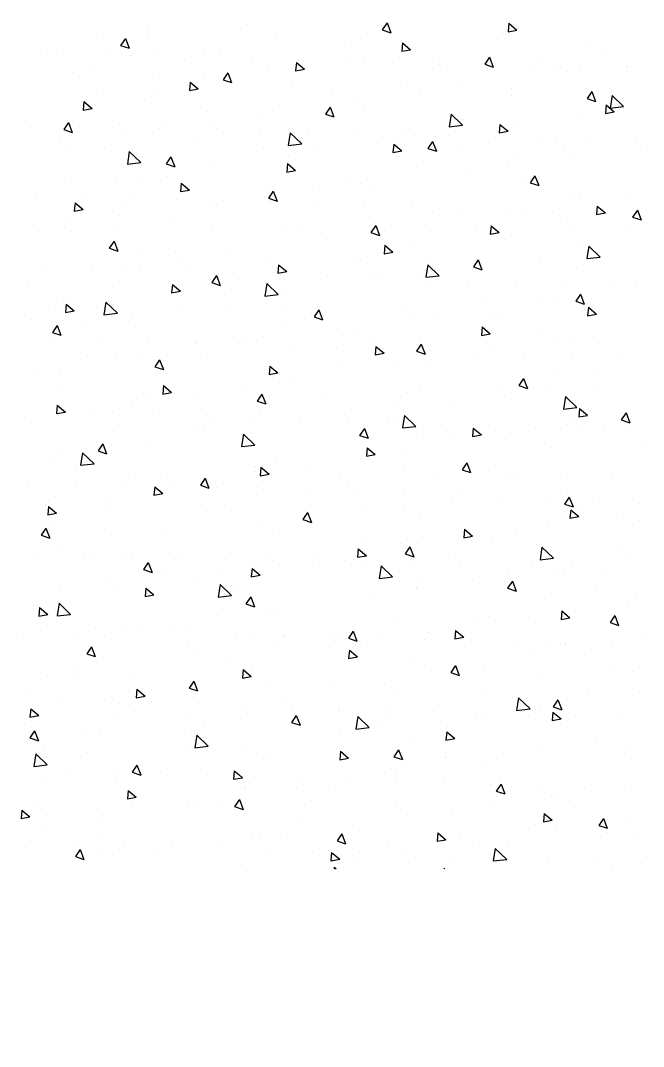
# Model space of a CAD drawing. Header units: millimetres. Extents: x 60252 to 149408, y 10197 to 135197.
# Drawn here: x 94258 to 94589, y 85324 to 85870 of the extents above; entities that cross this region are included whole.
import ezdxf

# ---------------------------------------------------------------- set-up
doc = ezdxf.new("R2010")
doc.units = ezdxf.units.MM

# ---------------------------------------------------------------- blocks, each defined once
blk = doc.blocks.new('*X84')
at = {"color": 0}
for p, q in [((83.375, 112.47), (83.375, 112.47)), ((85.529, 112.358), (85.879, 112.493)), ((85.529, 112.358), (85.778, 112.191)), ((85.778, 112.19), (85.879, 112.493)), ((93.877, 112.536), (93.877, 112.536)), ((95.924, 112.432), (95.924, 112.432)), ((96.546, 112.423), (96.546, 112.423)), ((100.664, 112.49), (100.664, 112.49)), ((102.608, 112.448), (102.608, 112.448)), ((107.694, 112.393), (107.694, 112.393)), ((108.675, 112.51), (108.675, 112.51)), ((80.605, 112.003), (80.605, 112.003)), ((83.131, 112.323), (83.131, 112.323)), ((86.266, 112.095), (86.266, 112.095)), ((88.159, 112.344), (88.159, 112.344)), ((92.715, 111.958), (93.065, 112.092)), ((92.963, 111.79), (93.065, 112.092)), ((93.357, 112.08), (93.357, 112.08)), ((97.748, 111.99), (97.748, 111.99)), ((99.216, 112.31), (99.216, 112.31)), ((99.45, 112.032), (99.45, 112.032)), ((101.885, 112.197), (101.885, 112.197)), ((104.554, 112.085), (104.554, 112.085)), ((106.078, 112.135), (106.078, 112.135)), ((80.459, 111.97), (80.459, 111.97)), ((81.468, 111.463), (81.857, 111.869)), ((81.913, 111.394), (81.858, 111.869)), ((85.014, 111.93), (85.014, 111.93)), ((90.76, 111.706), (90.76, 111.706)), ((92.715, 111.958), (92.963, 111.79)), ((96.305, 111.618), (96.305, 111.618)), ((97.557, 111.783), (97.557, 111.783)), ((99.9, 111.557), (100.25, 111.692)), ((100.149, 111.39), (100.25, 111.692)), ((103.553, 111.815), (103.553, 111.815)), ((104.778, 111.893), (104.778, 111.893)), ((107.223, 111.972), (107.223, 111.972)), ((79.963, 111.265), (79.963, 111.265)), ((81.468, 111.463), (81.913, 111.394)), ((81.803, 111.252), (82.044, 111.539)), ((81.856, 111.514), (81.856, 111.514)), ((82.101, 111.225), (82.044, 111.539)), ((88.234, 111.385), (88.234, 111.385)), ((94.832, 111.489), (94.832, 111.489)), ((99.9, 111.557), (100.149, 111.39)), ((100.985, 111.463), (100.985, 111.463)), ((101.862, 111.392), (101.862, 111.392)), ((107.086, 111.157), (107.436, 111.291)), ((107.335, 110.989), (107.436, 111.291)), ((107.596, 111.305), (107.596, 111.305)), ((108.847, 111.47), (108.847, 111.47)), ((81.803, 111.252), (82.101, 111.226)), ((85.389, 110.938), (85.63, 111.225)), ((85.389, 110.938), (85.688, 110.912)), ((85.688, 110.912), (85.63, 111.225)), ((85.667, 111.033), (85.667, 111.033)), ((86.804, 110.636), (87.194, 111.042)), ((87.249, 110.567), (87.194, 111.042)), ((88.975, 110.624), (89.216, 110.911)), ((89.274, 110.598), (89.216, 110.911)), ((91.253, 110.953), (91.253, 110.953)), ((91.916, 110.989), (91.916, 110.989)), ((93.147, 111.202), (93.147, 111.202)), ((98.388, 111.088), (98.388, 111.088)), ((98.946, 110.892), (98.946, 110.892)), ((107.086, 111.157), (107.335, 110.989)), ((79.558, 110.545), (79.558, 110.545)), ((81.328, 110.746), (81.678, 110.88)), ((81.328, 110.746), (81.576, 110.578)), ((81.577, 110.578), (81.678, 110.88)), ((83.07, 110.659), (83.07, 110.659)), ((86.804, 110.636), (87.249, 110.567)), ((88.975, 110.624), (89.274, 110.598)), ((90.002, 110.788), (90.002, 110.788)), ((92.561, 110.31), (92.802, 110.598)), ((92.86, 110.284), (92.803, 110.598)), ((95.863, 110.768), (95.863, 110.768)), ((102.544, 110.64), (102.544, 110.64)), ((104.438, 110.89), (104.438, 110.89)), ((108.614, 110.846), (108.614, 110.846)), ((80.544, 110.338), (80.544, 110.338)), ((82.227, 110.432), (82.227, 110.432)), ((84.896, 110.319), (84.896, 110.319)), ((86.844, 110.372), (86.844, 110.372)), ((87.565, 110.206), (87.565, 110.206)), ((88.513, 110.345), (88.863, 110.48)), ((88.513, 110.345), (88.762, 110.177)), ((88.762, 110.177), (88.864, 110.48)), ((89, 110.488), (89, 110.488)), ((92.14, 109.808), (92.53, 110.214)), ((92.585, 109.739), (92.53, 110.214)), ((92.561, 110.31), (92.86, 110.284)), ((93.296, 110.416), (93.296, 110.416)), ((96.03, 110.391), (96.03, 110.391)), ((96.148, 109.997), (96.389, 110.284)), ((96.447, 109.97), (96.389, 110.284)), ((101.293, 110.475), (101.293, 110.475)), ((106.017, 110.471), (106.017, 110.471)), ((80.612, 109.873), (80.612, 109.873)), ((83.699, 109.958), (83.699, 109.958)), ((84.95, 110.123), (84.95, 110.123)), ((86.084, 109.988), (86.084, 109.988)), ((90.235, 110.094), (90.235, 110.094)), ((90.699, 110.041), (90.699, 110.041)), ((92.14, 109.808), (92.585, 109.739)), ((92.904, 109.981), (92.904, 109.981)), ((93.114, 109.891), (93.114, 109.891)), ((95.573, 109.868), (95.573, 109.868)), ((95.699, 109.945), (96.049, 110.079)), ((95.699, 109.945), (95.948, 109.777)), ((95.948, 109.777), (96.049, 110.079)), ((96.148, 109.997), (96.447, 109.97)), ((96.241, 109.81), (96.241, 109.81)), ((98.135, 110.06), (98.135, 110.06)), ((99.734, 109.683), (99.975, 109.97)), ((100.033, 109.657), (99.975, 109.97)), ((103.492, 110.151), (103.492, 110.151)), ((106.687, 110.143), (106.687, 110.143)), ((80.541, 109.542), (80.541, 109.542)), ((83.168, 109.487), (83.168, 109.487)), ((83.281, 109.76), (83.281, 109.76)), ((85.951, 109.647), (85.951, 109.647)), ((88.173, 109.721), (88.173, 109.721)), ((88.62, 109.535), (88.62, 109.535)), ((94.99, 109.646), (94.99, 109.646)), ((98.242, 109.755), (98.242, 109.755)), ((99.734, 109.683), (100.033, 109.657)), ((100.911, 109.642), (100.911, 109.642)), ((100.925, 109.799), (100.925, 109.799)), ((102.885, 109.544), (103.235, 109.679)), ((102.885, 109.544), (103.133, 109.377)), ((103.133, 109.376), (103.235, 109.679)), ((103.32, 109.369), (103.561, 109.656)), ((103.619, 109.343), (103.561, 109.656)), ((103.58, 109.53), (103.58, 109.53)), ((103.771, 109.643), (103.771, 109.643)), ((107.532, 109.498), (107.532, 109.498)), ((85.606, 109.369), (85.606, 109.369)), ((90.198, 109.39), (90.198, 109.39)), ((91.289, 109.422), (91.289, 109.422)), ((91.832, 109.23), (91.832, 109.23)), ((93.958, 109.309), (93.958, 109.309)), ((95.802, 109.104), (95.802, 109.104)), ((96.627, 109.196), (96.627, 109.196)), ((97.477, 108.981), (97.866, 109.387)), ((97.921, 108.912), (97.866, 109.386)), ((98.328, 109.424), (98.328, 109.424)), ((99.296, 109.084), (99.296, 109.084)), ((100.855, 109.142), (100.855, 109.142)), ((103.32, 109.369), (103.619, 109.343)), ((106.249, 109.417), (106.249, 109.417)), ((106.28, 109.333), (106.28, 109.333)), ((106.907, 109.055), (107.148, 109.343)), ((107.206, 109.029), (107.148, 109.343)), ((108.553, 109.181), (108.553, 109.181)), ((80.252, 108.987), (80.252, 108.987)), ((83.009, 108.994), (83.009, 108.994)), ((84.312, 108.733), (84.662, 108.867)), ((84.312, 108.733), (84.561, 108.565)), ((84.561, 108.565), (84.662, 108.867)), ((87.282, 108.89), (87.282, 108.89)), ((88.686, 108.816), (88.686, 108.816)), ((89.938, 108.981), (89.938, 108.981)), ((93.235, 108.751), (93.235, 108.751)), ((97.477, 108.981), (97.921, 108.912)), ((101.965, 108.971), (101.965, 108.971)), ((103.123, 108.918), (103.123, 108.918)), ((104.634, 108.858), (104.634, 108.858)), ((105.957, 108.806), (105.957, 108.806)), ((106.907, 109.055), (107.205, 109.029)), ((107.303, 108.745), (107.303, 108.745)), ((80.484, 108.674), (80.484, 108.674)), ((84.366, 108.389), (84.366, 108.389)), ((85.529, 108.4), (85.529, 108.4)), ((90.638, 108.377), (90.638, 108.377)), ((91.498, 108.332), (91.848, 108.466)), ((91.747, 108.164), (91.848, 108.466)), ((97.939, 108.642), (97.939, 108.642)), ((99.977, 108.503), (99.977, 108.503)), ((101.229, 108.668), (101.229, 108.668)), ((102.813, 108.153), (103.202, 108.559)), ((103.258, 108.084), (103.202, 108.559)), ((103.431, 108.486), (103.431, 108.486)), ((78.91, 107.804), (79.151, 108.092)), ((79.209, 107.778), (79.151, 108.092)), ((82.383, 107.986), (82.383, 107.986)), ((83.635, 108.151), (83.635, 108.151)), ((88.113, 108.057), (88.113, 108.057)), ((91.498, 108.332), (91.747, 108.164)), ((95.024, 108.141), (95.024, 108.141)), ((96.82, 108.088), (96.82, 108.088)), ((98.684, 107.932), (99.034, 108.066)), ((98.932, 107.764), (99.034, 108.066)), ((100.864, 108.134), (100.864, 108.134)), ((102.813, 108.153), (103.257, 108.084)), ((78.91, 107.804), (79.209, 107.778)), ((81.232, 107.89), (81.232, 107.89)), ((81.45, 107.889), (81.45, 107.889)), ((82.496, 107.491), (82.737, 107.778)), ((82.795, 107.465), (82.737, 107.778)), ((83.902, 107.778), (83.902, 107.778)), ((85.545, 107.704), (85.545, 107.704)), ((86.571, 107.665), (86.571, 107.665)), ((92.108, 107.641), (92.108, 107.641)), ((93.674, 107.674), (93.674, 107.674)), ((94.926, 107.838), (94.926, 107.838)), ((98.267, 107.759), (98.267, 107.759)), ((98.684, 107.932), (98.932, 107.764)), ((105.869, 107.531), (106.219, 107.666)), ((106.118, 107.363), (106.219, 107.666)), ((108.11, 107.775), (108.11, 107.775)), ((108.149, 107.325), (108.538, 107.731)), ((108.594, 107.256), (108.539, 107.731)), ((79.226, 107.57), (79.226, 107.57)), ((82.496, 107.491), (82.795, 107.465)), ((82.948, 107.33), (82.948, 107.33)), ((86.083, 107.177), (86.324, 107.464)), ((86.382, 107.151), (86.324, 107.464)), ((89.24, 107.552), (89.24, 107.552)), ((90.516, 107.258), (90.516, 107.258)), ((91.909, 107.439), (91.909, 107.439)), ((94.578, 107.326), (94.578, 107.326)), ((95.741, 107.439), (95.741, 107.439)), ((104.965, 107.361), (104.965, 107.361)), ((105.869, 107.531), (106.118, 107.363)), ((106.217, 107.526), (106.217, 107.526)), ((108.149, 107.325), (108.594, 107.256)), ((108.493, 107.517), (108.493, 107.517)), ((80.111, 107.12), (80.461, 107.254)), ((80.111, 107.12), (80.36, 106.952)), ((80.36, 106.952), (80.461, 107.254)), ((80.423, 107.009), (80.423, 107.009)), ((86.083, 107.177), (86.381, 107.151)), ((88.623, 107.009), (88.623, 107.009)), ((89.192, 107.14), (89.192, 107.14)), ((89.669, 106.863), (89.91, 107.15)), ((89.968, 106.837), (89.91, 107.15)), ((93.174, 107.087), (93.174, 107.087)), ((97.247, 107.214), (97.247, 107.214)), ((99.916, 107.101), (99.916, 107.101)), ((101.807, 106.945), (101.807, 106.945)), ((102.585, 106.988), (102.585, 106.988)), ((105.896, 107.142), (105.896, 107.142)), ((106.481, 107.16), (106.481, 107.16)), ((86.276, 106.639), (86.276, 106.639)), ((87.297, 106.719), (87.647, 106.854)), ((87.297, 106.719), (87.546, 106.552)), ((87.371, 106.844), (87.371, 106.844)), ((87.546, 106.552), (87.647, 106.854)), ((89.669, 106.863), (89.968, 106.837)), ((90.577, 106.712), (90.577, 106.712)), ((93.255, 106.549), (93.496, 106.837)), ((93.255, 106.549), (93.554, 106.523)), ((93.554, 106.523), (93.496, 106.837)), ((98.662, 106.531), (98.662, 106.531)), ((99.914, 106.696), (99.914, 106.696)), ((103.37, 106.822), (103.37, 106.822)), ((103.565, 106.659), (103.565, 106.659)), ((105.254, 106.875), (105.254, 106.875)), ((107.924, 106.763), (107.924, 106.763)), ((82.131, 105.765), (82.52, 106.171)), ((82.32, 106.179), (82.32, 106.179)), ((82.576, 105.696), (82.52, 106.171)), ((84.213, 106.428), (84.213, 106.428)), ((88.052, 106.392), (88.052, 106.392)), ((94.482, 106.319), (94.833, 106.453)), ((94.482, 106.319), (94.731, 106.151)), ((94.731, 106.151), (94.833, 106.453)), ((96.841, 106.236), (97.083, 106.523)), ((96.841, 106.236), (97.14, 106.21)), ((97.14, 106.209), (97.083, 106.523)), ((100.428, 105.922), (100.669, 106.209)), ((100.727, 105.896), (100.669, 106.209)), ((100.803, 106.47), (100.803, 106.47)), ((81.068, 106.014), (81.068, 106.014)), ((83.36, 106.139), (83.36, 106.139)), ((85.485, 106.04), (85.485, 106.04)), ((93.611, 105.866), (93.611, 105.866)), ((95.504, 106.116), (95.504, 106.116)), ((98.206, 106.095), (98.206, 106.095)), ((100.428, 105.922), (100.727, 105.896)), ((100.649, 106.159), (100.649, 106.159)), ((101.668, 105.919), (102.018, 106.053)), ((101.668, 105.919), (101.917, 105.751)), ((101.917, 105.751), (102.018, 106.053)), ((104.014, 105.608), (104.255, 105.895)), ((104.313, 105.582), (104.255, 105.895)), ((106.795, 105.803), (106.795, 105.803)), ((107.679, 106.062), (107.679, 106.062)), ((108.432, 105.852), (108.432, 105.852)), ((80.444, 105.638), (80.444, 105.638)), ((82.131, 105.765), (82.576, 105.696)), ((82.888, 105.665), (82.888, 105.665)), ((92.359, 105.702), (92.359, 105.702)), ((95.681, 105.775), (95.681, 105.775)), ((97.733, 105.658), (97.733, 105.658)), ((104.014, 105.608), (104.313, 105.582)), ((104.763, 105.561), (104.763, 105.561)), ((104.901, 105.554), (104.901, 105.554)), ((105.835, 105.477), (105.835, 105.477)), ((107.6, 105.294), (107.841, 105.582)), ((107.899, 105.268), (107.842, 105.582)), ((108.854, 105.518), (108.87, 105.524)), ((108.854, 105.518), (108.87, 105.507)), ((80.259, 105.335), (80.259, 105.335)), ((80.362, 105.345), (80.362, 105.345)), ((82.928, 105.223), (82.928, 105.223)), ((83.096, 105.107), (83.446, 105.241)), ((83.096, 105.107), (83.344, 104.939)), ((83.345, 104.939), (83.446, 105.241)), ((85.597, 105.11), (85.597, 105.11)), ((87.467, 104.938), (87.857, 105.344)), ((87.912, 104.869), (87.857, 105.343)), ((89.201, 105.286), (89.201, 105.286)), ((93.113, 105.423), (93.113, 105.423)), ((94.817, 105.158), (94.817, 105.158)), ((103.309, 105.157), (103.309, 105.157)), ((103.65, 105.389), (103.65, 105.389)), ((107.6, 105.294), (107.899, 105.268)), ((86.056, 104.872), (86.056, 104.872)), ((87.307, 105.037), (87.307, 105.037)), ((87.467, 104.938), (87.912, 104.869)), ((87.991, 104.728), (87.991, 104.728)), ((88.266, 104.997), (88.266, 104.997)), ((90.281, 104.706), (90.631, 104.841)), ((90.516, 105.048), (90.516, 105.048)), ((90.53, 104.539), (90.632, 104.841)), ((90.935, 104.884), (90.935, 104.884)), ((93.604, 104.771), (93.604, 104.771)), ((98.598, 104.724), (98.598, 104.724)), ((100.492, 104.973), (100.492, 104.973)), ((100.742, 104.805), (100.742, 104.805)), ((101.847, 105.061), (101.847, 105.061)), ((81.313, 104.664), (81.313, 104.664)), ((82.898, 104.456), (82.898, 104.456)), ((83.982, 104.551), (83.982, 104.551)), ((85.424, 104.376), (85.424, 104.376)), ((86.651, 104.438), (86.651, 104.438)), ((90.281, 104.706), (90.53, 104.539)), ((91.901, 104.657), (91.901, 104.657)), ((92.803, 104.11), (93.193, 104.516)), ((93.248, 104.041), (93.193, 104.516)), ((96.273, 104.659), (96.273, 104.659)), ((97.347, 104.559), (97.347, 104.559)), ((97.467, 104.306), (97.817, 104.44)), ((97.716, 104.138), (97.817, 104.44)), ((98.145, 104.43), (98.145, 104.43)), ((98.931, 104.56), (98.931, 104.56)), ((98.943, 104.546), (98.943, 104.546)), ((101.612, 104.433), (101.612, 104.433)), ((79.604, 104.044), (79.845, 104.331)), ((79.604, 104.044), (79.903, 104.017)), ((79.753, 104.042), (79.753, 104.042)), ((79.903, 104.017), (79.845, 104.331)), ((81.004, 104.207), (81.004, 104.207)), ((82.827, 104.001), (82.827, 104.001)), ((83.19, 103.73), (83.431, 104.017)), ((83.489, 103.704), (83.431, 104.017)), ((88.985, 104.157), (88.985, 104.157)), ((89.32, 104.325), (89.32, 104.325)), ((91.989, 104.213), (91.989, 104.213)), ((92.803, 104.11), (93.248, 104.041)), ((94.189, 104.144), (94.189, 104.144)), ((94.659, 104.1), (94.659, 104.1)), ((95.62, 104.11), (95.62, 104.11)), ((96.015, 104.06), (96.015, 104.06)), ((97.328, 103.987), (97.328, 103.987)), ((97.467, 104.306), (97.716, 104.138)), ((104.281, 104.32), (104.281, 104.32)), ((104.653, 103.905), (105.003, 104.04)), ((104.901, 103.738), (105.003, 104.04)), ((106.95, 104.208), (106.95, 104.208)), ((108.371, 104.188), (108.371, 104.188)), ((108.637, 104.247), (108.637, 104.247)), ((78.895, 103.494), (79.245, 103.629)), ((79.143, 103.326), (79.245, 103.628)), ((80.301, 103.681), (80.301, 103.681)), ((83.19, 103.73), (83.489, 103.704)), ((86.069, 103.656), (86.069, 103.656)), ((86.776, 103.416), (87.017, 103.703)), ((87.075, 103.39), (87.017, 103.703)), ((91.043, 103.729), (91.043, 103.729)), ((92.295, 103.894), (92.295, 103.894)), ((93.053, 103.758), (93.053, 103.758)), ((98.14, 103.282), (98.529, 103.688)), ((98.584, 103.213), (98.529, 103.688)), ((99.997, 103.874), (99.997, 103.874)), ((102.666, 103.762), (102.666, 103.762)), ((104.653, 103.905), (104.901, 103.738)), ((105.335, 103.649), (105.335, 103.649)), ((105.48, 103.831), (105.48, 103.831)), ((105.774, 103.813), (105.774, 103.813)), ((106.673, 103.812), (106.673, 103.812)), ((78.895, 103.494), (79.143, 103.326)), ((86.776, 103.416), (87.075, 103.39)), ((87.886, 103.314), (87.886, 103.314)), ((90.363, 103.102), (90.604, 103.39)), ((90.456, 103.383), (90.456, 103.383)), ((90.662, 103.076), (90.604, 103.389)), ((93.099, 103.559), (93.099, 103.559)), ((98.14, 103.282), (98.584, 103.213)), ((102.334, 103.417), (102.334, 103.417)), ((103.249, 103.493), (103.249, 103.493)), ((103.586, 103.582), (103.586, 103.582)), ((103.757, 103.311), (103.757, 103.311)), ((108.004, 103.536), (108.004, 103.536)), ((83.153, 103.156), (83.153, 103.156)), ((84.74, 102.9), (84.74, 102.9)), ((85.992, 103.064), (85.992, 103.064)), ((86.08, 103.094), (86.43, 103.228)), ((86.08, 103.094), (86.329, 102.926)), ((86.329, 102.926), (86.43, 103.228)), ((87.93, 103.063), (87.93, 103.063)), ((90.183, 103.059), (90.183, 103.059)), ((90.363, 103.102), (90.661, 103.076)), ((93.949, 102.788), (94.19, 103.076)), ((94.248, 102.762), (94.19, 103.076)), ((99.177, 103.001), (99.177, 103.001)), ((100.681, 103.141), (100.681, 103.141)), ((79.264, 102.794), (79.264, 102.794)), ((80.237, 102.655), (80.237, 102.655)), ((81.933, 102.681), (81.933, 102.681)), ((84.602, 102.568), (84.602, 102.568)), ((85.363, 102.711), (85.363, 102.711)), ((87.267, 102.558), (87.267, 102.558)), ((93.266, 102.693), (93.616, 102.828)), ((93.266, 102.693), (93.515, 102.525)), ((93.515, 102.525), (93.616, 102.828)), ((93.949, 102.788), (94.248, 102.762)), ((96.031, 102.587), (96.031, 102.587)), ((97.283, 102.752), (97.283, 102.752)), ((97.535, 102.475), (97.776, 102.762)), ((97.834, 102.448), (97.776, 102.762)), ((98.085, 102.766), (98.085, 102.766)), ((100.841, 102.811), (100.841, 102.811)), ((103.476, 102.455), (103.865, 102.861)), ((103.92, 102.386), (103.865, 102.861)), ((79.689, 102.235), (79.689, 102.235)), ((81.583, 102.484), (81.583, 102.484)), ((82.766, 102.336), (82.766, 102.336)), ((87.271, 102.455), (87.271, 102.455)), ((89.94, 102.343), (89.94, 102.343)), ((92.61, 102.23), (92.61, 102.23)), ((92.873, 102.172), (92.873, 102.172)), ((95.559, 102.446), (95.559, 102.446)), ((97.535, 102.475), (97.834, 102.449)), ((97.925, 102.31), (97.925, 102.31)), ((100.452, 102.293), (100.802, 102.427)), ((100.452, 102.293), (100.7, 102.125)), ((100.7, 102.125), (100.802, 102.427)), ((101.122, 102.161), (101.363, 102.448)), ((101.42, 102.135), (101.363, 102.448)), ((103.476, 102.455), (103.92, 102.386)), ((107.322, 102.275), (107.322, 102.275)), ((108.31, 102.523), (108.31, 102.523)), ((108.574, 102.44), (108.574, 102.44)), ((80.24, 102.016), (80.24, 102.016)), ((84.351, 102.058), (84.351, 102.058)), ((90.98, 101.922), (90.98, 101.922)), ((92.992, 102.094), (92.992, 102.094)), ((95.009, 101.81), (95.009, 101.81)), ((95.279, 102.117), (95.279, 102.117)), ((97.948, 102.004), (97.948, 102.004)), ((100.617, 101.892), (100.617, 101.892)), ((101.122, 102.161), (101.42, 102.135)), ((103.188, 101.828), (103.188, 101.828)), ((104.164, 101.859), (104.164, 101.859)), ((104.708, 101.847), (104.949, 102.134)), ((104.708, 101.847), (105.007, 101.821)), ((105.007, 101.821), (104.949, 102.134)), ((105.713, 102.148), (105.713, 102.148)), ((107.637, 101.892), (107.987, 102.027)), ((107.637, 101.892), (107.886, 101.725)), ((107.886, 101.725), (107.987, 102.027)), ((108.294, 101.533), (108.535, 101.821)), ((108.593, 101.507), (108.535, 101.821)), ((81.436, 101.557), (81.436, 101.557)), ((81.879, 101.481), (82.229, 101.615)), ((81.879, 101.481), (82.128, 101.313)), ((82.128, 101.313), (82.229, 101.615)), ((89.728, 101.757), (89.728, 101.757)), ((90.395, 101.719), (90.395, 101.719)), ((100.621, 101.476), (100.621, 101.476)), ((101.019, 101.445), (101.019, 101.445)), ((102.271, 101.61), (102.271, 101.61)), ((103.286, 101.779), (103.286, 101.779)), ((105.955, 101.666), (105.955, 101.666)), ((108.294, 101.533), (108.593, 101.507)), ((108.624, 101.553), (108.624, 101.553)), ((108.812, 101.627), (108.87, 101.688)), ((108.812, 101.627), (108.87, 101.618)), ((84.677, 101.092), (84.677, 101.092)), ((86.57, 101.342), (86.57, 101.342)), ((87.869, 101.399), (87.869, 101.399)), ((89.065, 101.081), (89.415, 101.215)), ((89.065, 101.081), (89.313, 100.913)), ((89.314, 100.913), (89.415, 101.215)), ((92.093, 101.309), (92.093, 101.309)), ((98.024, 101.101), (98.024, 101.101)), ((83.425, 100.928), (83.425, 100.928)), ((85.302, 101.047), (85.302, 101.047)), ((89.177, 100.809), (89.177, 100.809)), ((95.498, 100.781), (95.498, 100.781)), ((95.968, 100.78), (95.968, 100.78)), ((96.25, 100.68), (96.601, 100.815)), ((96.499, 100.512), (96.601, 100.814)), ((97.861, 101.029), (97.861, 101.029)), ((106.466, 100.828), (106.466, 100.828)), ((108.249, 100.859), (108.249, 100.859)), ((80.18, 100.352), (80.18, 100.352)), ((80.267, 100.512), (80.267, 100.512)), ((80.297, 100.283), (80.539, 100.57)), ((80.596, 100.256), (80.539, 100.57)), ((82.705, 100.672), (82.705, 100.672)), ((82.794, 100.067), (83.183, 100.473)), ((83.239, 99.998), (83.183, 100.473)), ((92.931, 100.429), (92.931, 100.429)), ((94.716, 100.615), (94.716, 100.615)), ((96.25, 100.68), (96.499, 100.512)), ((103.436, 100.28), (103.786, 100.414)), ((103.685, 100.112), (103.786, 100.414)), ((105.653, 100.484), (105.653, 100.484)), ((107.258, 100.468), (107.258, 100.468)), ((80.297, 100.283), (80.596, 100.256)), ((80.959, 100.126), (80.959, 100.126)), ((82.794, 100.067), (83.238, 99.998)), ((83.629, 100.013), (83.629, 100.013)), ((83.884, 99.969), (84.125, 100.256)), ((84.183, 99.943), (84.125, 100.256)), ((86.261, 100.308), (86.261, 100.308)), ((90.334, 100.054), (90.334, 100.054)), ((91.558, 100.199), (91.558, 100.199)), ((103.127, 100.164), (103.127, 100.164)), ((103.436, 100.28), (103.685, 100.112)), ((103.55, 100.328), (103.55, 100.328)), ((106.007, 100.303), (106.007, 100.303)), ((83.345, 99.807), (83.345, 99.807)), ((83.884, 99.969), (84.183, 99.943)), ((86.298, 99.9), (86.298, 99.9)), ((87.47, 99.655), (87.711, 99.942)), ((87.47, 99.655), (87.769, 99.629)), ((87.769, 99.629), (87.711, 99.942)), ((87.809, 99.734), (87.809, 99.734)), ((88.13, 99.239), (88.519, 99.645)), ((88.413, 99.785), (88.413, 99.785)), ((88.575, 99.17), (88.52, 99.645)), ((88.967, 99.788), (88.967, 99.788)), ((89.664, 99.95), (89.664, 99.95)), ((91.056, 99.341), (91.297, 99.629)), ((91.355, 99.315), (91.298, 99.628)), ((91.636, 99.675), (91.636, 99.675)), ((100.56, 99.812), (100.56, 99.812)), ((100.634, 99.827), (100.634, 99.827)), ((100.955, 99.638), (100.955, 99.638)), ((102.849, 99.887), (102.849, 99.887)), ((107.664, 99.731), (107.664, 99.731)), ((79.345, 99.567), (79.345, 99.567)), ((80.429, 99.307), (80.429, 99.307)), ((82.014, 99.454), (82.014, 99.454)), ((84.683, 99.342), (84.683, 99.342)), ((84.864, 99.468), (85.214, 99.602)), ((84.864, 99.468), (85.112, 99.3)), ((85.112, 99.3), (85.214, 99.602)), ((85.241, 99.382), (85.241, 99.382)), ((85.255, 99.37), (85.255, 99.37)), ((91.056, 99.341), (91.355, 99.315)), ((94.305, 99.562), (94.305, 99.562)), ((94.643, 99.028), (94.884, 99.315)), ((94.942, 99.001), (94.884, 99.315)), ((96.974, 99.449), (96.974, 99.449)), ((97.718, 99.327), (97.718, 99.327)), ((97.963, 99.437), (97.963, 99.437)), ((99.643, 99.337), (99.643, 99.337)), ((99.704, 99.473), (99.704, 99.473)), ((82.11, 98.956), (82.11, 98.956)), ((82.644, 99.007), (82.644, 99.007)), ((83.361, 99.12), (83.361, 99.12)), ((87.352, 99.229), (87.352, 99.229)), ((88.13, 99.239), (88.575, 99.17)), ((90.021, 99.116), (90.021, 99.116)), ((92.049, 99.067), (92.399, 99.202)), ((92.049, 99.067), (92.298, 98.9)), ((92.298, 98.9), (92.399, 99.202)), ((92.69, 99.003), (92.69, 99.003)), ((94.643, 99.028), (94.942, 99.001)), ((95.437, 99.117), (95.437, 99.117)), ((96.546, 99.057), (96.546, 99.057)), ((98.229, 98.714), (98.47, 99.001)), ((98.528, 98.688), (98.47, 99.001)), ((102.312, 99.224), (102.312, 99.224)), ((104.748, 99.23), (104.748, 99.23)), ((104.981, 99.111), (104.981, 99.111)), ((107.651, 98.998), (107.651, 98.998)), ((108.189, 99.194), (108.189, 99.194)), ((78.952, 98.54), (78.952, 98.54)), ((80.119, 98.687), (80.119, 98.687)), ((92.87, 98.765), (92.87, 98.765)), ((93.401, 98.643), (93.401, 98.643)), ((93.466, 98.412), (93.856, 98.818)), ((93.911, 98.343), (93.856, 98.818)), ((94.652, 98.808), (94.652, 98.808)), ((94.802, 98.826), (94.802, 98.826)), ((95.359, 98.891), (95.359, 98.891)), ((98.028, 98.778), (98.028, 98.778)), ((98.229, 98.714), (98.528, 98.688)), ((99.235, 98.667), (99.585, 98.801)), ((99.235, 98.667), (99.484, 98.499)), ((99.484, 98.499), (99.585, 98.801)), ((100.697, 98.665), (100.697, 98.665)), ((101.815, 98.4), (102.056, 98.687)), ((101.832, 98.729), (101.832, 98.729)), ((102.114, 98.374), (102.056, 98.687)), ((103.367, 98.552), (103.367, 98.552)), ((105.592, 98.819), (105.592, 98.819)), ((107.837, 98.745), (107.837, 98.745)), ((90.243, 98.227), (90.243, 98.227)), ((90.273, 98.39), (90.273, 98.39)), ((91.886, 98.326), (91.886, 98.326)), ((93.466, 98.412), (93.911, 98.343)), ((98.916, 98.229), (98.916, 98.229)), ((101.815, 98.4), (102.114, 98.374)), ((103.066, 98.499), (103.066, 98.499)), ((104.691, 98.331), (104.691, 98.331)), ((105.402, 98.086), (105.545, 98.257)), ((105.545, 98.257), (105.643, 98.374)), ((105.701, 98.06), (105.643, 98.373)), ((105.943, 98.495), (105.943, 98.495)), ((106.036, 98.439), (106.036, 98.439)), ((106.421, 98.267), (106.771, 98.401)), ((106.421, 98.267), (106.669, 98.099)), ((106.669, 98.099), (106.771, 98.401)), ((108.705, 98.327), (108.705, 98.327)), ((80.663, 97.855), (81.013, 97.99)), ((80.663, 97.855), (80.911, 97.688)), ((80.911, 97.687), (81.013, 97.99)), ((87.097, 97.813), (87.097, 97.813)), ((87.748, 98.07), (87.748, 98.07)), ((88.349, 97.978), (88.349, 97.978)), ((88.971, 97.825), (88.971, 97.825)), ((98.802, 97.584), (99.192, 97.99)), ((99.247, 97.515), (99.192, 97.99)), ((100.499, 98.147), (100.499, 98.147)), ((101.534, 97.915), (101.534, 97.915)), ((105.402, 98.086), (105.545, 98.074)), ((105.545, 98.074), (105.7, 98.06)), ((79.965, 97.584), (79.965, 97.584)), ((82.634, 97.472), (82.634, 97.472)), ((85.181, 97.718), (85.181, 97.718)), ((87.848, 97.455), (88.198, 97.589)), ((87.848, 97.455), (88.097, 97.287)), ((88.097, 97.287), (88.198, 97.589)), ((95.377, 97.452), (95.377, 97.452)), ((96, 97.728), (96, 97.728)), ((97.902, 97.772), (97.902, 97.772)), ((98.388, 97.501), (98.388, 97.501)), ((98.802, 97.584), (99.247, 97.515)), ((99.64, 97.666), (99.64, 97.666)), ((106.658, 97.48), (106.658, 97.48)), ((108.128, 97.53), (108.128, 97.53)), ((82.046, 97.148), (82.046, 97.148)), ((82.584, 97.343), (82.584, 97.343)), ((83.94, 97.398), (83.94, 97.398)), ((85.303, 97.359), (85.303, 97.359)), ((86.055, 97.325), (86.055, 97.325)), ((87.972, 97.246), (87.972, 97.246)), ((90.641, 97.133), (90.641, 97.133)), ((92.809, 97.1), (92.809, 97.1)), ((93.085, 97.228), (93.085, 97.228)), ((95.034, 97.054), (95.384, 97.189)), ((95.231, 97.085), (95.231, 97.085)), ((95.283, 96.887), (95.384, 97.189)), ((104.139, 96.757), (104.528, 97.163)), ((104.583, 96.688), (104.528, 97.162)), ((105.531, 97.155), (105.531, 97.155)), ((80.058, 97.023), (80.058, 97.023)), ((80.794, 96.983), (80.794, 96.983)), ((80.991, 96.522), (81.232, 96.809)), ((81.29, 96.495), (81.232, 96.809)), ((83.139, 96.824), (83.139, 96.824)), ((90.169, 96.727), (90.169, 96.727)), ((90.212, 96.725), (90.212, 96.725)), ((93.31, 97.021), (93.31, 97.021)), ((93.337, 96.836), (93.337, 96.836)), ((95.034, 97.054), (95.283, 96.887)), ((95.979, 96.908), (95.979, 96.908)), ((98.648, 96.795), (98.648, 96.795)), ((102.22, 96.654), (102.57, 96.788)), ((102.468, 96.486), (102.57, 96.788)), ((103.005, 96.835), (103.005, 96.835)), ((103.742, 96.98), (103.742, 96.98)), ((104.139, 96.757), (104.583, 96.688)), ((106.521, 96.773), (106.521, 96.773)), ((80.991, 96.522), (81.29, 96.495)), ((84.578, 96.208), (84.819, 96.495)), ((84.876, 96.182), (84.819, 96.495)), ((87.687, 96.405), (87.687, 96.405)), ((92.085, 96.671), (92.085, 96.671)), ((100.438, 96.483), (100.438, 96.483)), ((100.826, 96.479), (100.826, 96.479)), ((101.318, 96.682), (101.318, 96.682)), ((102.22, 96.654), (102.468, 96.486)), ((103.376, 96.359), (103.376, 96.359)), ((103.987, 96.57), (103.987, 96.57)), ((104.628, 96.523), (104.628, 96.523)), ((106.656, 96.457), (106.656, 96.457)), ((80.223, 96.324), (80.223, 96.324)), ((84.578, 96.208), (84.876, 96.182)), ((85.12, 96.053), (85.12, 96.053)), ((87.034, 96.006), (87.034, 96.006)), ((87.253, 96.227), (87.253, 96.227)), ((88.164, 95.894), (88.405, 96.181)), ((88.463, 95.868), (88.405, 96.181)), ((88.927, 96.255), (88.927, 96.255)), ((97.841, 96.108), (97.841, 96.108)), ((82.523, 95.678), (82.523, 95.678)), ((83.647, 95.842), (83.997, 95.977)), ((83.647, 95.842), (83.896, 95.674)), ((83.896, 95.674), (83.997, 95.977)), ((84.337, 95.726), (84.337, 95.726)), ((85.782, 95.841), (85.782, 95.841)), ((88.164, 95.894), (88.463, 95.868)), ((91.75, 95.58), (91.991, 95.868)), ((92.049, 95.554), (91.991, 95.868)), ((95.316, 95.788), (95.316, 95.788)), ((97.91, 95.979), (97.91, 95.979)), ((98.325, 95.694), (98.325, 95.694)), ((100.218, 95.943), (100.218, 95.943)), ((108.067, 95.865), (108.067, 95.865)), ((79.997, 95.358), (79.997, 95.358)), ((82.624, 95.426), (82.624, 95.426)), ((90.833, 95.442), (91.183, 95.576)), ((90.833, 95.442), (91.081, 95.274)), ((91.082, 95.274), (91.183, 95.576)), ((91.75, 95.58), (92.049, 95.554)), ((92.749, 95.436), (92.749, 95.436)), ((94.994, 95.478), (94.994, 95.478)), ((95.336, 95.267), (95.577, 95.554)), ((95.336, 95.267), (95.635, 95.24)), ((95.635, 95.24), (95.578, 95.554)), ((97.073, 95.529), (97.073, 95.529)), ((105.47, 95.49), (105.47, 95.49)), ((78.991, 95.03), (78.991, 95.03)), ((79.479, 95.011), (79.479, 95.011)), ((80.731, 95.176), (80.731, 95.176)), ((81.421, 95.226), (81.421, 95.226)), ((81.66, 94.917), (81.66, 94.917)), ((90.152, 95.061), (90.152, 95.061)), ((92.078, 94.978), (92.078, 94.978)), ((93.915, 95.113), (93.915, 95.113)), ((98.018, 95.041), (98.368, 95.176)), ((98.018, 95.041), (98.267, 94.874)), ((98.267, 94.873), (98.369, 95.176)), ((98.923, 94.953), (99.164, 95.24)), ((98.923, 94.953), (99.222, 94.927)), ((99.222, 94.927), (99.164, 95.24)), ((102.509, 94.639), (102.75, 94.926)), ((102.808, 94.613), (102.75, 94.926)), ((102.945, 95.17), (102.945, 95.17)), ((108.364, 95.216), (108.364, 95.216)), ((83.457, 94.369), (83.846, 94.775)), ((83.901, 94.3), (83.846, 94.775)), ((84.329, 94.804), (84.329, 94.804)), ((86.998, 94.691), (86.998, 94.691)), ((87.626, 94.741), (87.626, 94.741)), ((89.667, 94.578), (89.667, 94.578)), ((90.77, 94.699), (90.77, 94.699)), ((92.022, 94.864), (92.022, 94.864)), ((100.377, 94.818), (100.377, 94.818)), ((102.509, 94.639), (102.808, 94.613)), ((103.312, 94.551), (103.312, 94.551)), ((105.204, 94.641), (105.545, 94.772)), ((105.204, 94.641), (105.453, 94.473)), ((105.206, 94.801), (105.206, 94.801)), ((105.453, 94.473), (105.545, 94.747)), ((105.545, 94.772), (105.554, 94.775)), ((105.545, 94.747), (105.554, 94.775)), ((106.095, 94.325), (106.336, 94.613)), ((106.394, 94.299), (106.336, 94.612)), ((79.446, 94.23), (79.796, 94.364)), ((79.446, 94.23), (79.695, 94.062)), ((79.695, 94.062), (79.796, 94.364)), ((80.045, 94.358), (80.045, 94.358)), ((82.714, 94.245), (82.714, 94.245)), ((83.457, 94.369), (83.901, 94.3)), ((85.059, 94.389), (85.059, 94.389)), ((87.612, 94.283), (87.612, 94.283)), ((89.162, 94.477), (89.162, 94.477)), ((92.337, 94.466), (92.337, 94.466)), ((95.006, 94.353), (95.006, 94.353)), ((97.675, 94.24), (97.675, 94.24)), ((97.781, 94.443), (97.781, 94.443)), ((102.061, 94.387), (102.061, 94.387)), ((106.095, 94.325), (106.394, 94.299)), ((106.451, 94.497), (106.451, 94.497)), ((108.006, 94.201), (108.006, 94.201)), ((82.462, 94.014), (82.462, 94.014)), ((84.467, 93.869), (84.467, 93.869)), ((85.383, 94.132), (85.383, 94.132)), ((85.718, 94.034), (85.718, 94.034)), ((86.246, 93.977), (86.246, 93.977)), ((86.632, 93.829), (86.982, 93.963)), ((86.632, 93.829), (86.88, 93.661)), ((86.88, 93.661), (86.982, 93.963)), ((88.053, 94.02), (88.053, 94.02)), ((88.793, 93.541), (89.182, 93.947)), ((89.238, 93.472), (89.182, 93.947)), ((90.722, 93.907), (90.722, 93.907)), ((95.255, 94.123), (95.255, 94.123)), ((98.903, 93.971), (98.903, 93.971)), ((100.344, 94.127), (100.344, 94.127)), ((103.013, 94.015), (103.013, 94.015)), ((103.535, 93.996), (103.535, 93.996)), ((105.409, 93.826), (105.409, 93.826)), ((105.682, 93.902), (105.682, 93.902)), ((79.936, 93.694), (79.936, 93.694)), ((81.309, 93.453), (81.309, 93.453)), ((83.33, 93.476), (83.33, 93.476)), ((88.793, 93.541), (89.238, 93.472)), ((92.688, 93.771), (92.688, 93.771)), ((93.391, 93.794), (93.391, 93.794)), ((93.817, 93.429), (94.167, 93.563)), ((94.066, 93.261), (94.167, 93.563)), ((95.758, 93.557), (95.758, 93.557)), ((96.06, 93.681), (96.06, 93.681)), ((97.009, 93.722), (97.009, 93.722)), ((98.729, 93.568), (98.729, 93.568)), ((100.62, 93.496), (100.62, 93.496)), ((101.398, 93.456), (101.398, 93.456)), ((102.884, 93.506), (102.884, 93.506)), ((108.351, 93.789), (108.351, 93.789)), ((79.415, 93.204), (79.415, 93.204)), ((87.565, 93.076), (87.565, 93.076)), ((90.091, 93.396), (90.091, 93.396)), ((92.6, 93.141), (92.6, 93.141)), ((93.817, 93.429), (94.066, 93.261)), ((94.129, 92.714), (94.519, 93.12)), ((94.574, 92.645), (94.519, 93.119)), ((100.317, 93.154), (100.317, 93.154)), ((101.003, 93.028), (101.353, 93.163)), ((101.252, 92.86), (101.353, 93.163)), ((104.067, 93.343), (104.067, 93.343)), ((106.736, 93.23), (106.736, 93.23)), ((107.048, 93.244), (107.048, 93.244)), ((107.649, 93.399), (107.649, 93.399)), ((108.3, 93.409), (108.3, 93.409)), ((80.414, 92.975), (80.414, 92.975)), ((81.685, 92.761), (81.926, 93.048)), ((81.685, 92.761), (81.984, 92.734)), ((81.984, 92.734), (81.926, 93.048)), ((84.998, 92.724), (84.998, 92.724)), ((85.271, 92.447), (85.512, 92.734)), ((85.57, 92.421), (85.512, 92.734)), ((89.455, 92.727), (89.455, 92.727)), ((90.706, 92.892), (90.706, 92.892)), ((94.129, 92.714), (94.574, 92.645)), ((97.704, 92.995), (97.704, 92.995)), ((97.72, 92.779), (97.72, 92.779)), ((101.003, 93.028), (101.252, 92.86)), ((103.891, 92.829), (103.891, 92.829)), ((104.734, 92.899), (104.734, 92.899)), ((108.189, 92.628), (108.539, 92.762)), ((108.437, 92.46), (108.539, 92.762)), ((80.665, 92.375), (80.665, 92.375)), ((82.401, 92.349), (82.401, 92.349)), ((82.431, 92.216), (82.781, 92.351)), ((82.679, 92.049), (82.781, 92.351)), ((85.271, 92.447), (85.57, 92.421)), ((88.858, 92.133), (89.099, 92.42)), ((89.157, 92.107), (89.099, 92.42)), ((94.788, 92.495), (94.788, 92.495)), ((95.194, 92.459), (95.194, 92.459)), ((100.745, 92.415), (100.745, 92.415)), ((101.818, 92.398), (101.818, 92.398)), ((101.997, 92.579), (101.997, 92.579)), ((107.945, 92.536), (107.945, 92.536)), ((108.189, 92.628), (108.437, 92.46)), ((79.876, 92.029), (79.876, 92.029)), ((82.431, 92.216), (82.679, 92.049)), ((83.334, 92.262), (83.334, 92.262)), ((84.403, 92.062), (84.403, 92.062)), ((86.004, 92.15), (86.004, 92.15)), ((86.297, 92.311), (86.297, 92.311)), ((88.673, 92.037), (88.673, 92.037)), ((88.858, 92.133), (89.156, 92.107)), ((91.872, 91.994), (91.872, 91.994)), ((92.444, 91.819), (92.685, 92.107)), ((92.627, 92.107), (92.627, 92.107)), ((92.743, 91.793), (92.685, 92.107)), ((97.588, 91.999), (97.588, 91.999)), ((99.465, 91.886), (99.855, 92.292)), ((99.91, 91.817), (99.855, 92.292)), ((105.349, 92.162), (105.349, 92.162)), ((83.151, 91.897), (83.151, 91.897)), ((89.616, 91.816), (89.966, 91.95)), ((89.616, 91.816), (89.865, 91.648)), ((89.865, 91.648), (89.966, 91.95)), ((90.03, 91.732), (90.03, 91.732)), ((91.342, 91.924), (91.342, 91.924)), ((92.444, 91.819), (92.743, 91.793)), ((94.011, 91.811), (94.011, 91.811)), ((95.694, 91.749), (95.694, 91.749)), ((96.03, 91.506), (96.271, 91.793)), ((96.329, 91.479), (96.271, 91.793)), ((96.68, 91.699), (96.68, 91.699)), ((98.902, 91.897), (98.902, 91.897)), ((99.465, 91.886), (99.91, 91.817)), ((102.823, 91.841), (102.823, 91.841)), ((79.994, 91.481), (79.994, 91.481)), ((87.505, 91.412), (87.505, 91.412)), ((88.956, 91.494), (88.956, 91.494)), ((94.442, 91.585), (94.442, 91.585)), ((95.986, 91.397), (95.986, 91.397)), ((96.03, 91.506), (96.329, 91.479)), ((96.802, 91.416), (97.152, 91.55)), ((96.802, 91.416), (97.051, 91.248)), ((97.051, 91.248), (97.152, 91.55)), ((99.349, 91.586), (99.349, 91.586)), ((99.617, 91.192), (99.858, 91.479)), ((99.915, 91.166), (99.858, 91.479)), ((100.256, 91.489), (100.256, 91.489)), ((102.018, 91.473), (102.018, 91.473)), ((104.687, 91.36), (104.687, 91.36)), ((104.802, 91.058), (105.191, 91.464)), ((105.246, 90.989), (105.191, 91.464)), ((105.733, 91.272), (105.733, 91.272)), ((106.985, 91.437), (106.985, 91.437)), ((84.937, 91.06), (84.937, 91.06)), ((86.04, 90.993), (86.04, 90.993)), ((89.391, 90.92), (89.391, 90.92)), ((91.285, 91.169), (91.285, 91.169)), ((93.07, 90.896), (93.07, 90.896)), ((97.659, 91.114), (97.659, 91.114)), ((99.617, 91.192), (99.915, 91.166)), ((103.203, 90.878), (103.444, 91.165)), ((103.502, 90.852), (103.444, 91.165)), ((103.987, 91.015), (104.338, 91.15)), ((103.987, 91.015), (104.236, 90.847)), ((104.236, 90.847), (104.338, 91.149)), ((104.802, 91.058), (105.246, 90.99)), ((106.643, 91.149), (106.643, 91.149)), ((107.356, 91.247), (107.356, 91.247)), ((82.34, 90.685), (82.34, 90.685)), ((88.139, 90.755), (88.139, 90.755)), ((95.133, 90.794), (95.133, 90.794)), ((100.682, 90.607), (100.682, 90.607)), ((102.575, 90.857), (102.575, 90.857)), ((103.203, 90.878), (103.502, 90.852)), ((103.727, 90.648), (103.727, 90.648)), ((106.789, 90.564), (107.03, 90.852)), ((106.789, 90.564), (107.088, 90.538)), ((107.088, 90.538), (107.03, 90.851)), ((107.885, 90.872), (107.885, 90.872))]:
    blk.add_line(p, q, dxfattribs=at)

msp = doc.modelspace()

# ---------------------------------------------------------------- linework, layer by layer
for points in [[(94741.03, 86593.62, 1), (94741.03, 84343.62, 1)], [(94741.03, 86503.62, 1), (94741.03, 84433.62, 1)], [(94741.03, 86413.62, 0.365513), (93781.03, 85603.62, 0.365513)]]:
    msp.add_lwpolyline(points, format="xyb")
msp.add_arc((94741.03, 85439.73), 793.89, 90, 170.24213)

# ---------------------------------------------------------------- block references
at = {"xscale": 15, "yscale": 15, "zscale": 15, "rotation": 270}
msp.add_blockref('*X84', (92900.1, 87051.79), dxfattribs=at)

doc.saveas('drawing.dxf')
